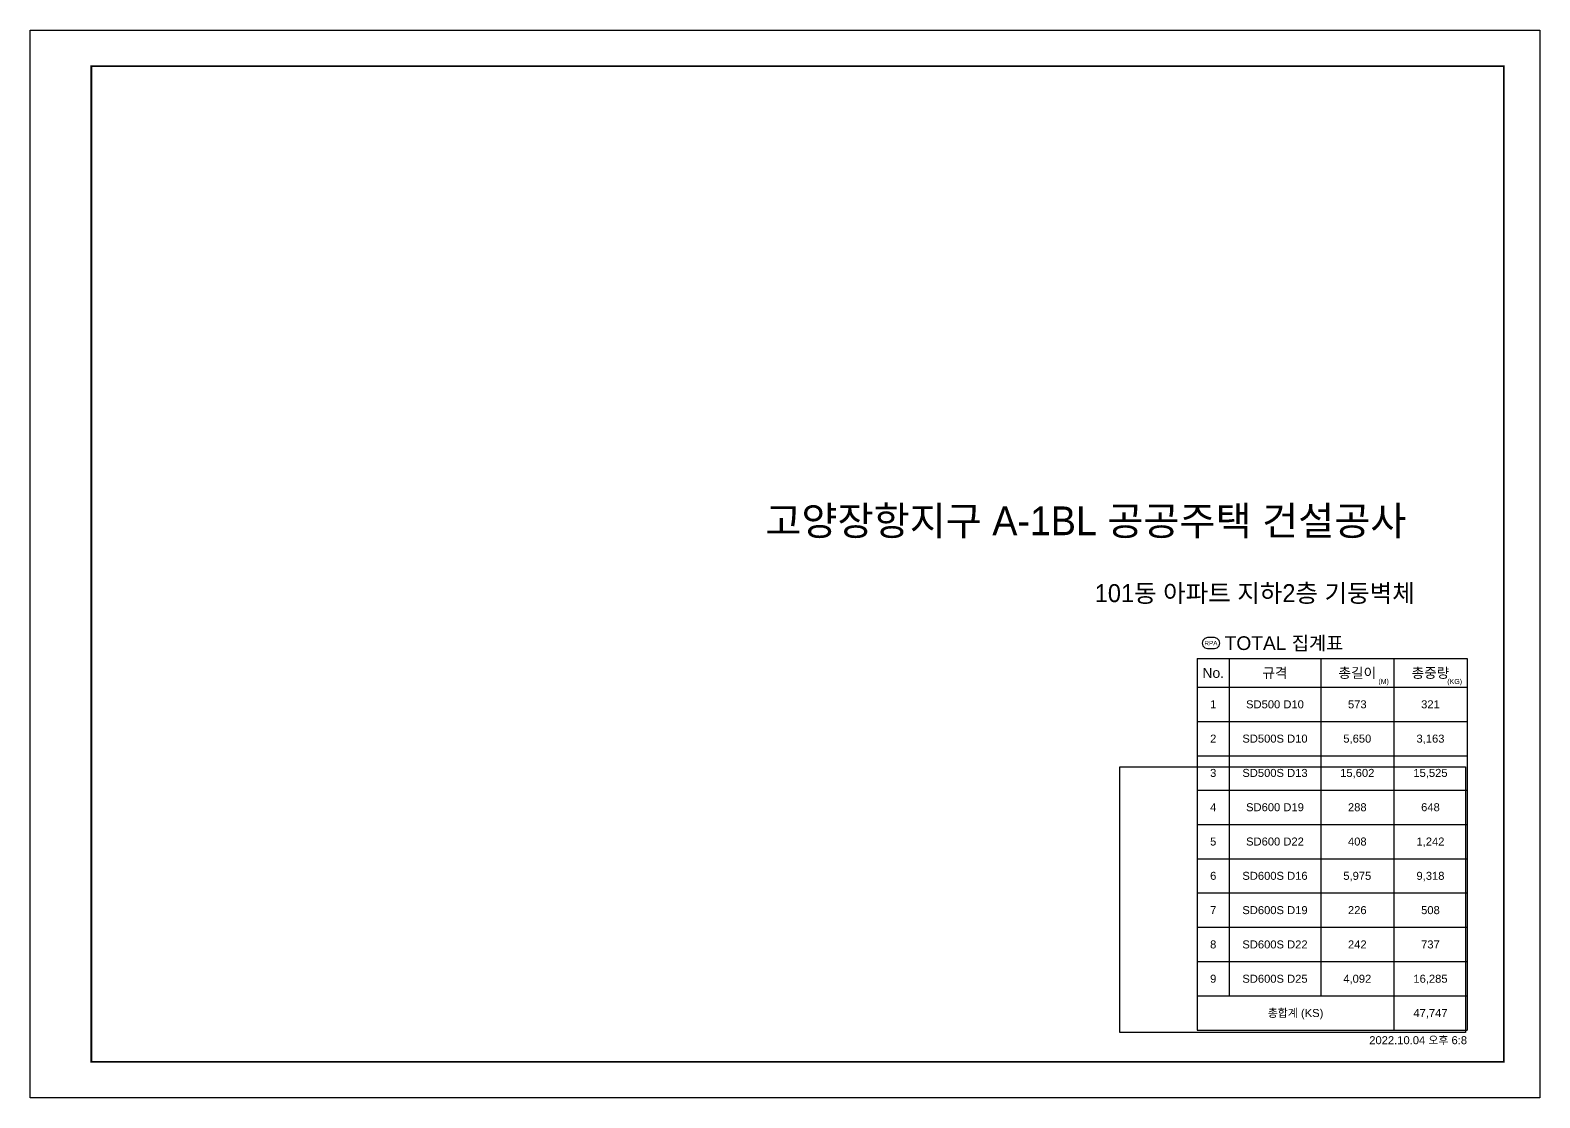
# Model space of a CAD drawing. Header units: millimetres. Extents: x 317501 to 2277231, y -321722 to 1186893.
# Drawn here: x 418421 to 452021, y -94878 to -71118 of the extents above; entities that cross this region are included whole.
import ezdxf
from ezdxf.enums import TextEntityAlignment as Align

# ---------------------------------------------------------------- set-up
doc = ezdxf.new("R2010")
doc.units = ezdxf.units.MM
doc.header["$LTSCALE"] = 57
doc.layers.get('Defpoints').update_dxf_attribs({"color": 145})
for name, color, linetype in [('00', 7, 'Continuous'), ('RP_DIM', 7, 'Continuous'), ('SHEET-TEXT', 2, 'Continuous')]:
    doc.layers.add(name, color=color, linetype=linetype)
doc.layers.add('TEXT', color=3, linetype='Continuous', lineweight=9)
doc.styles.add('RPWK1', font='arial.ttf', dxfattribs={"bigfont": 'whgtxt.shx'})
doc.styles.add('돋음', font='Dotum.ttf')

# ---------------------------------------------------------------- blocks, each defined once
blk = doc.blocks.new('sdhsdthsehw')
at = {"layer": '00', "color": 1}
blk.add_lwpolyline([(33600, 0), (0, 0), (0, 23760), (33600, 23760)], close=True, dxfattribs=at)
at = {"layer": '00', "color": 3, "const_width": 40}
blk.add_lwpolyline([(32800, 800), (1360, 800), (1360, 22960), (32800, 22960)], close=True, dxfattribs=at)
at = {"layer": 'Defpoints', "color": 171, "linetype": 'Continuous'}
blk.add_lwpolyline([(24256, 7367), (31946, 7367), (31946, 1457), (24256, 1457)], close=True, dxfattribs=at)
at = {"layer": '00', "style": '돋음'}
blk.add_text('고양장항지구 A-1BL 공공주택 건설공사', height=640, rotation=0.0009, dxfattribs=at).set_placement((23497, 12521), align=Align.CENTER)

msp = doc.modelspace()

# ---------------------------------------------------------------- linework, layer by layer
at = {"layer": 'RP_DIM', "color": 12, "linetype": 'Continuous', "ltscale": 100}
for p, q in [((444395.9, -85102.8), (450401.5, -85102.8)), ((444395.9, -85102.8), (444395.9, -93373.2)), ((445108.5, -85102.8), (445108.5, -85739)), ((445108.5, -85102.8), (445108.5, -92609.8)), ((447144.2, -85102.8), (447144.2, -85739)), ((447144.2, -85102.8), (447144.2, -92609.8)), ((448772.9, -85102.8), (448772.9, -85739)), ((448772.9, -85102.8), (448772.9, -93373.2)), ((450401.5, -85102.8), (450401.5, -85739)), ((450401.5, -85102.8), (450401.5, -93373.2)), ((444395.9, -85739), (450401.5, -85739)), ((444395.9, -86502.4), (450401.5, -86502.4)), ((444395.9, -87265.8), (450401.5, -87265.8)), ((444395.9, -88029.3), (450401.5, -88029.3)), ((444395.9, -88792.7), (450401.5, -88792.7)), ((444395.9, -89556.1), (450401.5, -89556.1)), ((444395.9, -90319.5), (450401.5, -90319.5)), ((444395.9, -91082.9), (450401.5, -91082.9)), ((444395.9, -91846.3), (450401.5, -91846.3)), ((444395.9, -92609.8), (450401.5, -92609.8)), ((444395.9, -93373.2), (450401.5, -93373.2))]:
    msp.add_line(p, q, dxfattribs=at)
at = {"layer": 'RP_DIM', "color": 2, "linetype": 'Continuous', "ltscale": 100}
msp.add_lwpolyline([(444625, -84881.4), (444777.6, -84881.4), (444838.7, -84865.1), (444883.4, -84820.4), (444899.8, -84759.3), (444883.4, -84698.2), (444838.7, -84653.5), (444777.6, -84637.1), (444625, -84637.1), (444563.9, -84653.5), (444519.2, -84698.2), (444502.8, -84759.3), (444519.2, -84820.4), (444563.9, -84865.1), (444625, -84881.4)], dxfattribs=at)
at = {"layer": 'RP_DIM', "color": 12, "linetype": 'Continuous', "ltscale": 100}
msp.add_solid([(444395.9, -85102.8), (444396, -85102.8), (444395.9, -85102.8)], dxfattribs=at)

# ---------------------------------------------------------------- block references
at = {"layer": 'TEXT', "color": 4}
msp.add_blockref('sdhsdthsehw', (418420.9, -94878), dxfattribs=at)

# ---------------------------------------------------------------- texts
at = {"layer": 'RP_DIM', "color": 2, "linetype": 'Continuous', "ltscale": 100, "style": 'RPWK1'}
msp.add_text('TOTAL 집계표', height=305.37, dxfattribs=at).set_placement((445006.7, -84759.3), align=Align.MIDDLE_LEFT)
for s, height, p in [('RPA', 101.79, (444701.3, -84759.3)), ('No.', 222.66, (444752.2, -85420.9)), ('규격', 222.66, (446126.4, -85420.9)), ('총길이', 222.66, (447958.6, -85420.9)), ('총중량', 222.66, (449587.2, -85420.9)), ('1', 178.1, (444752.2, -86120.7)), ('SD500 D10', 178.13, (446126.4, -86120.7)), ('573', 178.13, (447958.6, -86120.7)), ('321', 178.13, (449587.2, -86120.7)), ('2', 178.1, (444752.2, -86884.1)), ('SD500S D10', 178.13, (446126.4, -86884.1)), ('5,650', 178.13, (447958.6, -86884.1)), ('3,163', 178.13, (449587.2, -86884.1)), ('3', 178.1, (444752.2, -87647.5)), ('SD500S D13', 178.13, (446126.4, -87647.5)), ('15,602', 178.13, (447958.6, -87647.5)), ('15,525', 178.13, (449587.2, -87647.5)), ('4', 178.1, (444752.2, -88411)), ('SD600 D19', 178.13, (446126.4, -88411)), ('288', 178.13, (447958.6, -88411)), ('648', 178.13, (449587.2, -88411)), ('5', 178.1, (444752.2, -89174.4)), ('SD600 D22', 178.13, (446126.4, -89174.4)), ('408', 178.13, (447958.6, -89174.4)), ('1,242', 178.13, (449587.2, -89174.4)), ('6', 178.1, (444752.2, -89937.8)), ('SD600S D16', 178.13, (446126.4, -89937.8)), ('5,975', 178.13, (447958.6, -89937.8)), ('9,318', 178.13, (449587.2, -89937.8)), ('7', 178.1, (444752.2, -90701.2)), ('SD600S D19', 178.13, (446126.4, -90701.2)), ('226', 178.13, (447958.6, -90701.2)), ('508', 178.13, (449587.2, -90701.2)), ('8', 178.1, (444752.2, -91464.6)), ('SD600S D22', 178.13, (446126.4, -91464.6)), ('242', 178.13, (447958.6, -91464.6)), ('737', 178.13, (449587.2, -91464.6)), ('9', 178.1, (444752.2, -92228.1)), ('SD600S D25', 178.13, (446126.4, -92228.1)), ('4,092', 178.13, (447958.6, -92228.1)), ('16,285', 178.13, (449587.2, -92228.1)), ('총합계 (KS)', 178.13, (446584.4, -92991.5)), ('47,747', 178.13, (449587.2, -92991.5))]:
    msp.add_text(s, height=height, dxfattribs=at).set_placement(p, align=Align.MIDDLE_CENTER)
for s, p in [('(M)', (448661.5, -85701.9)), ('(KG)', (450290.2, -85701.9))]:
    msp.add_text(s, height=111.33, dxfattribs=at).set_placement(p, align=Align.BOTTOM_RIGHT)
msp.add_text('2022.10.04 오후 6:8', height=178.131, dxfattribs=at).set_placement((450401.5, -93506.8), align=Align.TOP_RIGHT)
at = {"layer": 'SHEET-TEXT', "color": 3, "style": '돋음'}
msp.add_text('101동 아파트 지하2층 기둥벽체', height=400, rotation=0.00089, dxfattribs=at).set_placement((445676.9, -83846.6), align=Align.CENTER)

doc.saveas('drawing.dxf')
